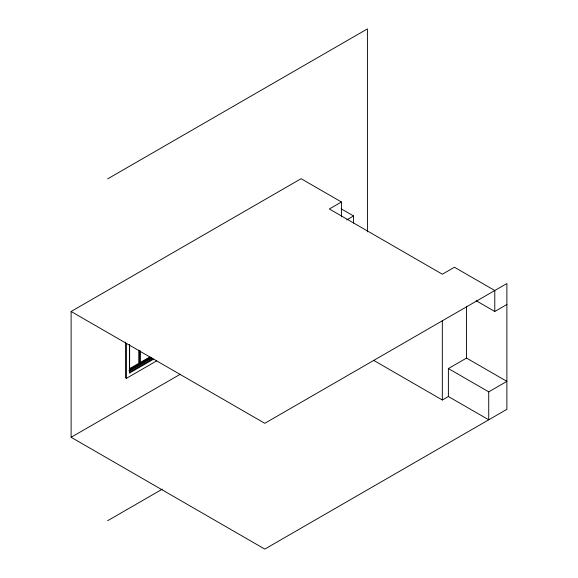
<?xml version="1.0" encoding="UTF-8"?>
<svg xmlns="http://www.w3.org/2000/svg" width="578" height="578" viewBox="0 0 578 578"><rect width="100%" height="100%" fill="white"/><g stroke="black" fill="none" stroke-linecap="round" stroke-linejoin="round"><path stroke-width="0.87" d="M107.696 178.848L367.413 28.9L367.413 231.836M71.116 311.484L264.789 423.306L506.884 283.531L506.884 409.325L264.789 549.1L71.116 437.279L71.116 311.484L301.102 178.696L341.454 201.997L341.454 216.844M341.454 201.997L329.352 208.983L442.329 274.21L454.431 267.224L494.782 290.517L494.782 311.484L506.884 304.498M346.749 219.9L353.563 215.97L353.563 223.122M129.45 368.728L138.763 363.352L139.515 363.793L139.515 350.571M140.548 362.327L149.854 356.944M129.429 369.617L139.515 363.793M150.612 357.385L140.526 363.208L140.526 350.868M151.118 357.674L128.923 370.491L129.617 370.888L151.812 358.078M129.393 372.181L152.823 358.656M153.64 359.133L129.429 373.106L129.429 344.437M125.585 342.118L125.585 377.875L126.401 378.352L156.667 360.882M71.116 437.279L180.35 374.212M107.696 520.684L162.288 489.169M448.384 368.562L466.54 358.078L506.884 381.372L488.728 391.855L448.384 368.562L448.384 396.515L488.728 419.809L488.728 391.855M373.764 360.419L442.329 400.005L448.384 396.515M341.143 208.803L353.563 215.97M476.156 300.733L494.782 311.484M140.021 364.082L140.714 364.48M466.54 306.232L466.54 358.078M442.329 320.935L442.329 400.005M138.763 350.131L138.763 363.352M129.617 345.109L129.617 370.888M126.401 343.491L126.401 378.352"/></g></svg>
